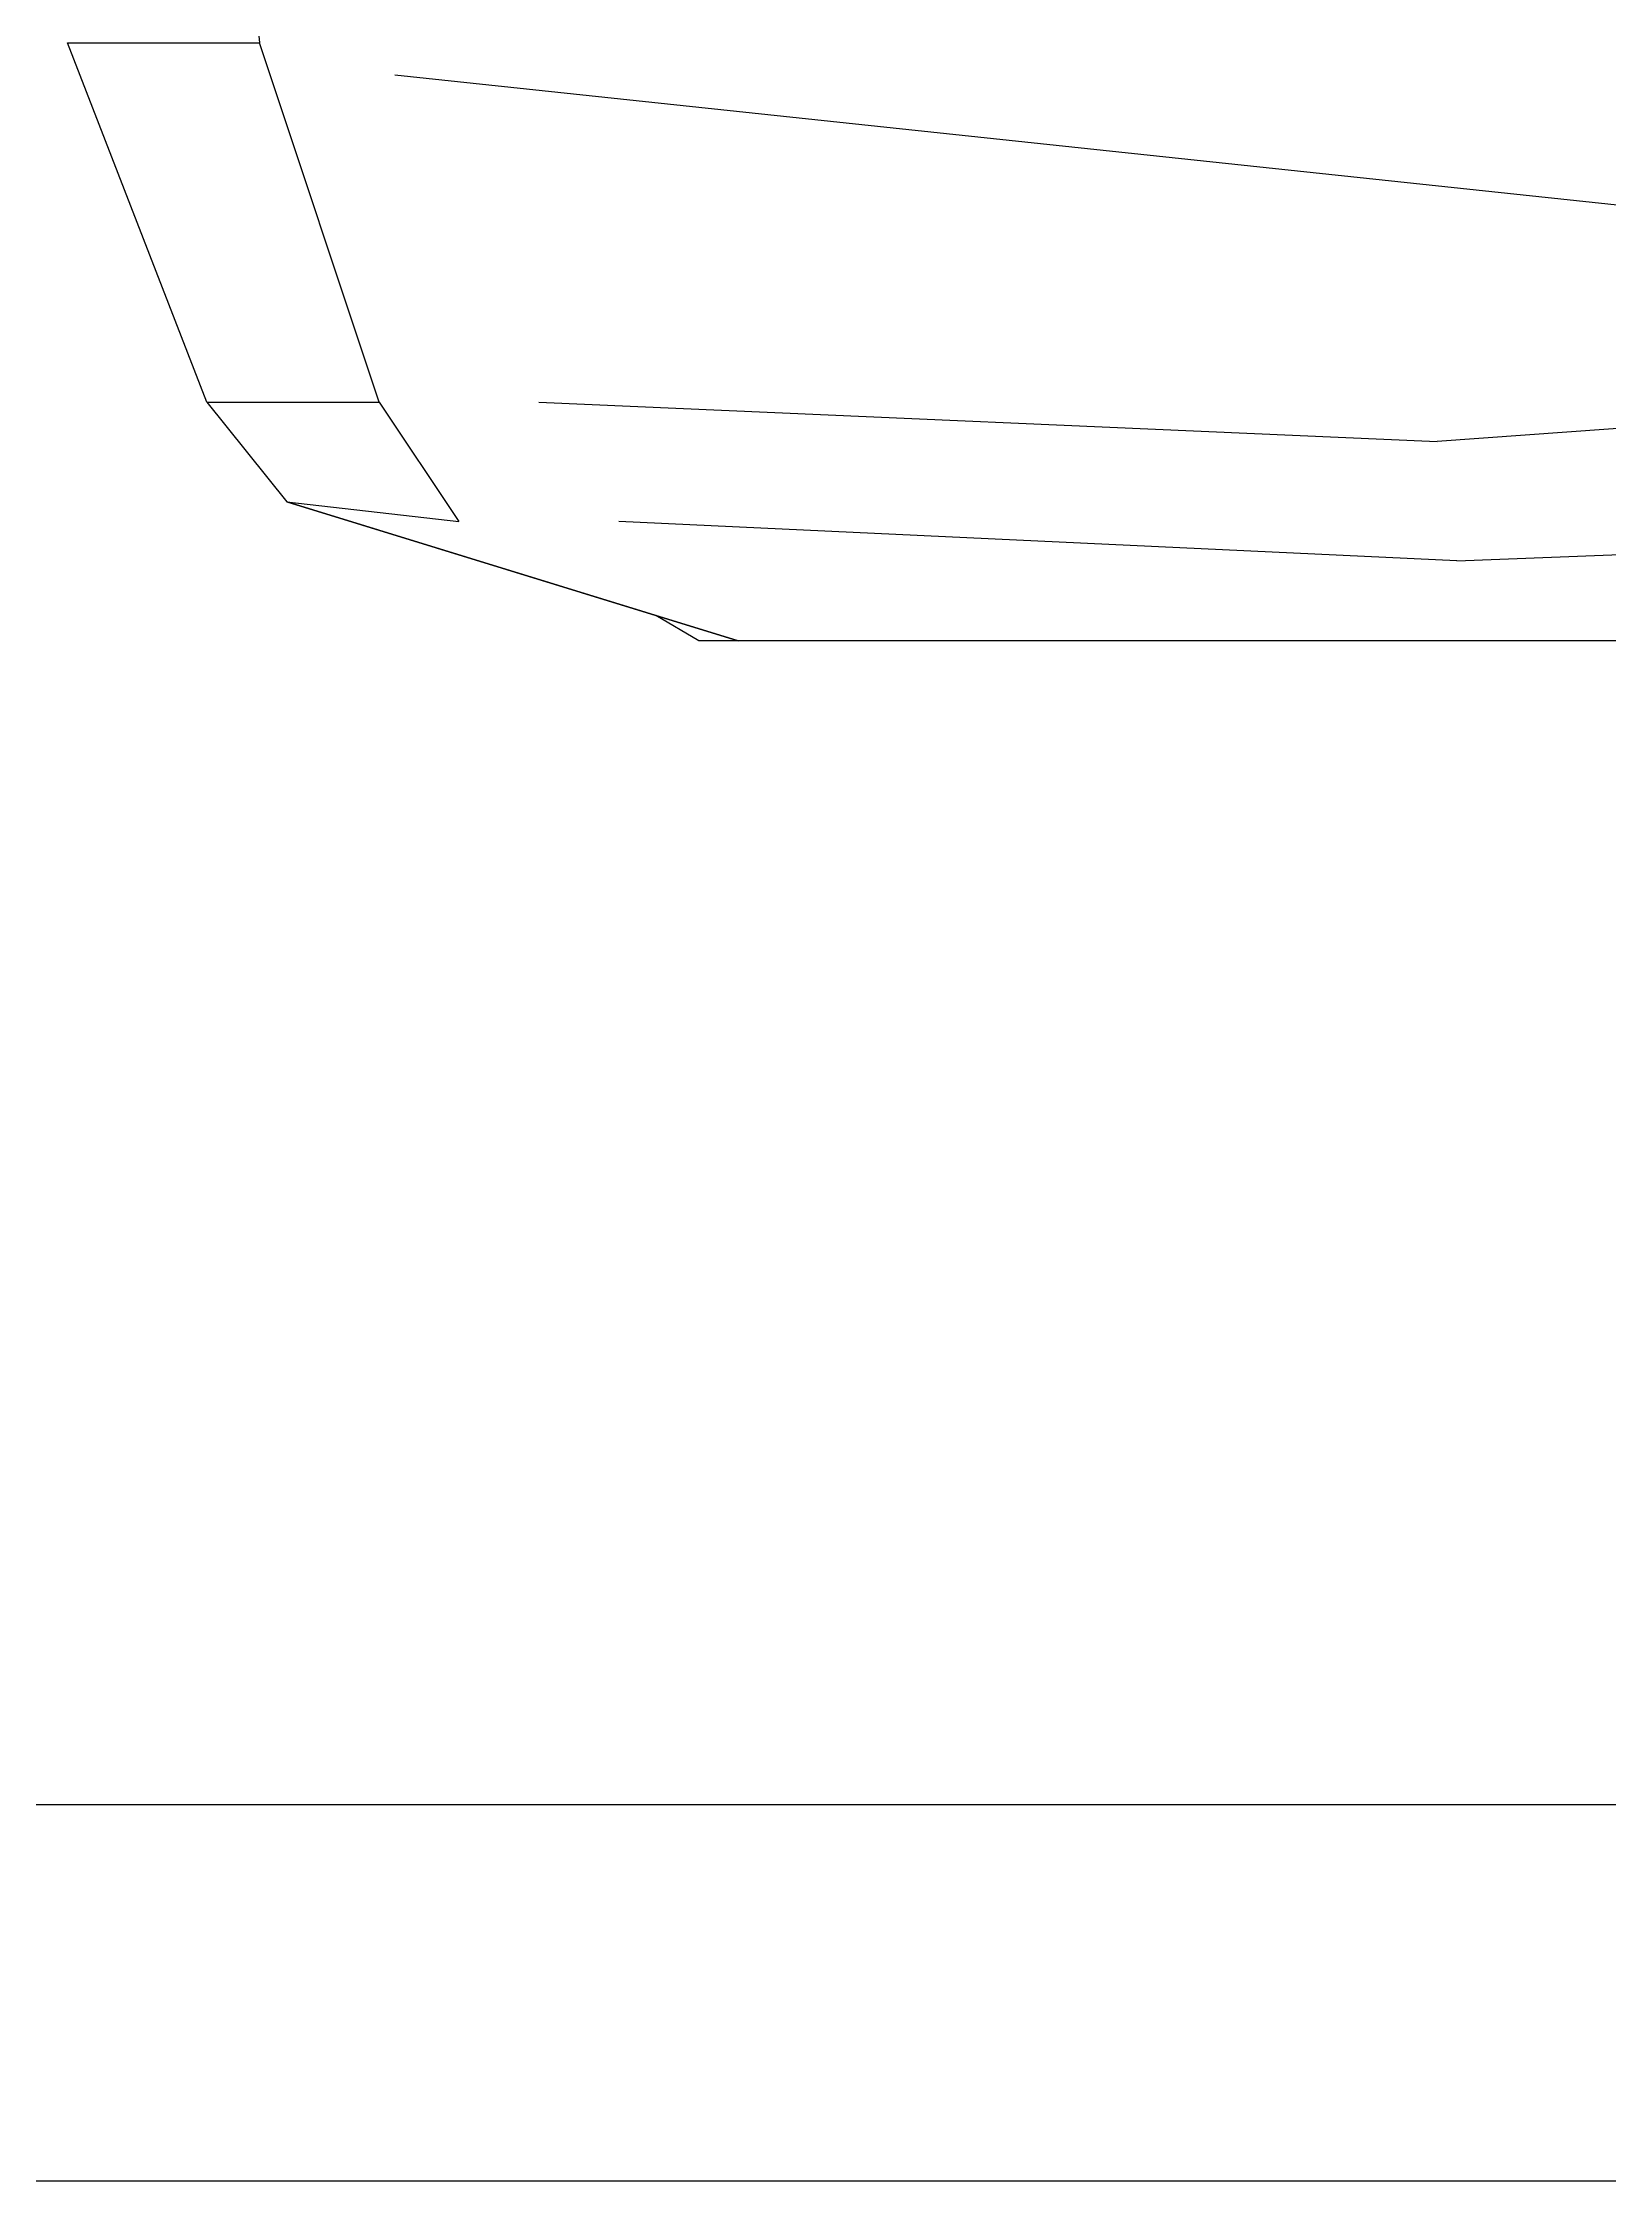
# Model space of a CAD drawing. Extents: x 1035948 to 1665131, y -158296 to 142149.
# Drawn here: x 1520357 to 1521555, y -39940 to -38304 of the extents above; entities that cross this region are included whole.
import ezdxf

# ---------------------------------------------------------------- set-up
doc = ezdxf.new("R2010")
doc.units = 0
doc.header["$LTSCALE"] = 200
doc.header["$MEASUREMENT"] = 0
doc.layers.get('0').update_dxf_attribs({"linetype": 'CONTINUOUS'})
doc.layers.get('DEFPOINTS').update_dxf_attribs({"linetype": 'CONTINUOUS'})
doc.layers.add('CH1', color=7, linetype='CONTINUOUS')
doc.layers.add('院子', color=140, linetype='CONTINUOUS')
doc.dimstyles.new('NORMAL', dxfattribs={"dimscale": 3, "dimtxt": 0.18, "dimasz": 0.18, "dimexe": 0.18, "dimexo": 0.0625, "dimgap": 0.09, "dimtad": 0, "dimtih": 1, "dimtoh": 1, "dimdec": 4, "dimzin": 0, "dimdsep": 46, "dimtxsty": 'Standard', "dimblk1": '_DIMX', "dimblk2": '_DIMX', "dimcen": 0.09, "dimadec": 0, "dimazin": 0, "dimtfac": 1, "dimtdec": 4, "dimtofl": 0, "dimtmove": 0, "dimatfit": 3, "dimfxl": 0, "dimtolj": 1, "dimtzin": 0, "dimarcsym": 0})

# ---------------------------------------------------------------- blocks, each defined once
blk = doc.blocks.new('M_F33')
for p, q in [((884.3, 828.4), (2113.7, 828.4)), ((2088.5, 828.4), (2376.3, 739.6)), ((2141, 812.1), (2088.5, 828.4)), ((2113.7, 828.4), (2141, 812.1)), ((2376.3, 739.6), (2141, 812.1)), ((1630.5, 777.4), (995.1, 752.2)), ((1630.5, 777.4), (2164.6, 752.2)), ((2376.3, 739.6), (2266.5, 752.2)), ((2317.4, 676.1), (2266.5, 752.2)), ((2427.2, 676.1), (2376.3, 739.6)), ((1109.6, 663), (1643.1, 701.3)), ((2215.6, 676.1), (1643.1, 701.3)), ((2427.2, 676.1), (2317.4, 676.1)), ((2317.4, 676.1), (2393.6, 447.1)), ((2427.2, 676.1), (2516, 447.1)), ((1199.8, 585.7), (2307.3, 467.7)), ((2516, 447.1), (2393.6, 447.1)), ((2418.8, 192.9), (2393.6, 447.1))]:
    blk.add_line(p, q)
at = {"width": 0.8, "flags": 9}
for tag in ['XSIZE', 'YSIZE']:
    blk.add_attdef(tag, (0, 0), '', height=0.5, dxfattribs=at)
blk = doc.blocks.new('*D613')
at = {"layer": 'CH1', "color": 0, "lineweight": -2}
for p, q in [((1520944.3, -31395.9), (1517548.5, -31395.9)), ((1517549, -31396.4), (1517549, -35667.4)), ((1517549, -39939.4), (1517549, -35668.4)), ((1520944.3, -39939.9), (1517548.5, -39939.9))]:
    blk.add_line(p, q, dxfattribs=at)
at = {"layer": 'CH1', "color": 0}
for points in [[(1517548.9, -31396.4), (1517549.1, -31396.4), (1517549, -31395.9)], [(1517548.9, -39939.4), (1517549.1, -39939.4), (1517549, -39939.9)]]:
    blk.add_solid(points, dxfattribs=at)
at = {"layer": 'DEFPOINTS', "color": 0}
for p in [(1520944.5, -31395.9, -27056.1), (1517549, -39939.9), (1520944.5, -39939.9, -27056.1)]:
    blk.add_point(p, dxfattribs=at)
at = {"layer": 'CH1', "color": 0, "insert": (1517549, -35667.9), "char_height": 0.54, "attachment_point": 5}
blk.add_mtext('\\A1;8544.0000', dxfattribs=at)
blk = doc.blocks.new('_DIMX')
blk.add_line((-150, 0), (150, 0))
at = {"const_width": 50}
blk.add_lwpolyline([(-70, -70), (70, 70)], dxfattribs=at)

msp = doc.modelspace()

# ---------------------------------------------------------------- linework, layer by layer
at = {"layer": '院子'}
for p, q in [((1526666.90889, -39651.89817, -27056.10778), (1520234.90889, -39651.89817, -27056.10778)), ((1526666.90889, -39939.89817, -27056.10778), (1520234.90889, -39939.89817, -27056.10778))]:
    msp.add_line(p, q, dxfattribs=at)

# ---------------------------------------------------------------- block references
at = {"xscale": 1.199999999953434, "yscale": 1.200000000000728, "zscale": 1.2, "rotation": 179.9999999996526}
msp.add_blockref('M_F33', (1523394.9701, -37767.81414, 54112.21556), dxfattribs=at)

# ---------------------------------------------------------------- dimensions: what is measured, and where the dimension line sits
at = {"layer": 'CH1'}
dim = msp.add_linear_dim(base=(1517549.02227, -39939.89817), p1=(1520944.46076, -31395.89817, -27056.10778), p2=(1520944.46076, -39939.89817, -27056.10778), angle=90, dimstyle='NORMAL', override={"dimscale": 3, "dimblk1": '_DIMX', "dimblk2": '_DIMX'}, dxfattribs=at)
dim.commit()
dim.dimension.update_dxf_attribs({"geometry": '*D613', "text_midpoint": (1517549.02227, -35667.89817)})

doc.saveas('drawing.dxf')
